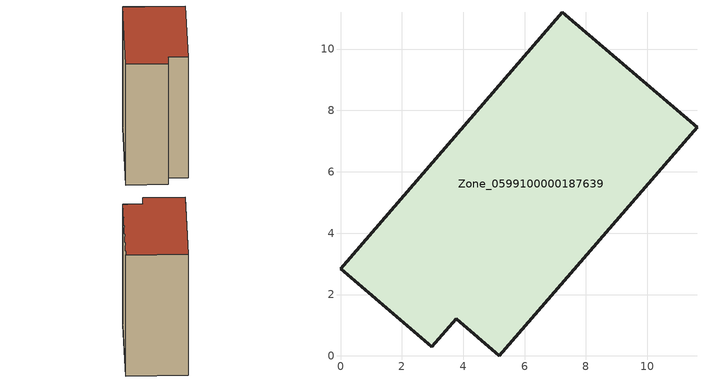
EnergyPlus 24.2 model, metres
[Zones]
Zone_0599100000187639
 floor ground (C_G): 3.77,1.21 2.98,0.3 0,2.84 7.23,11.21 11.62,7.46 5.18,0 z0
 wall outside (C_F): 7.23,11.21 0,2.84 2.98,0.3 3.77,1.21 5.18,0 11.62,7.46 7.23,11.21 z0:12.64
 roof outside (C_R): 5.18,0 11.62,7.46 7.23,11.21 0,2.84 2.98,0.3 3.77,1.21 z12.64
[BUILDING]
Pand.0599100000187639: North Axis=0; Terrain=City; Loads Convergence Tolerance Value=0.04; Temperature Convergence Tolerance Value=0.4; Solar Distribution=FullExterior; Maximum Number of Warmup Days=25; Minimum Number of Warmup Days=1
[Site:Location]
Rotterdam.The.Hague.AP_ZH_NLD Design_Conditions: Latitude=51.96; Longitude=4.45; Time Zone=1; Elevation=-4.5
[SITE:GROUNDTEMPERATURE:BUILDINGSURFACE]
18, 18, 18, 18, 18, 18, 18, 18, 18, 18, 18, 18
[MATERIAL] Thermal Absorptance=0.9; Solar Absorptance=0.7; Visible Absorptance=0.7
Name | Roughness | Thickness | Conductivity | Density | Specific Heat
G.TI.1946 | MediumSmooth | 0.15 | 1 | 540 | 1210
F.TI.1946 | Rough | 0.3 | 0.857143 | 1920 | 840
R.TI.1946 | MediumRough | 0.2 | 0.1 | 1500 | 1000
[CONSTRUCTION]
C_G: G.TI.1946
C_F: F.TI.1946
C_R: R.TI.1946
[ZONE]
Zone_0599100000187639: Type=1; Multiplier=1; Ceiling Height=Autocalculate; Volume=Autocalculate; Floor Area=autocalculate; Part of Total Floor Area=Yes
[ZONEINFILTRATION:DESIGNFLOWRATE]
Infil_Zone_0599100000187639: Zone or ZoneList or Space or SpaceList=Zone_0599100000187639; Schedule=AlwaysOn; Design Flow Rate Calculation Method=Flow/Area; Flow Rate per Floor Area=0.003; Constant Term Coefficient=1; Temperature Term Coefficient=0; Velocity Term Coefficient=0; Velocity Squared Term Coefficient=0
[HVACTEMPLATE:ZONE:IDEALLOADSAIRSYSTEM]
Zone_0599100000187639: Maximum Heating Supply Air Temperature=50; Minimum Cooling Supply Air Temperature=13; Maximum Heating Supply Air Humidity Ratio=0.0156; Minimum Cooling Supply Air Humidity Ratio=0.0077; Heating Limit=NoLimit; Cooling Limit=NoLimit; Dehumidification Control Type=ConstantSensibleHeatRatio; Cooling Sensible Heat Ratio=0.7; Dehumidification Setpoint=60; Humidification Control Type=None; Humidification Setpoint=30; Outdoor Air Method=None; Outdoor Air Flow Rate per Person=0.00944; Outdoor Air Flow Rate per Zone Floor Area=0; Outdoor Air Flow Rate per Zone=0; Demand Controlled Ventilation Type=None; Outdoor Air Economizer Type=NoEconomizer; Heat Recovery Type=None; Sensible Heat Recovery Effectiveness=0.7; Latent Heat Recovery Effectiveness=0.65
[ZONECONTROL:THERMOSTAT]
ThermostatControl_Zone_0599100000187639: Zone or ZoneList=Zone_0599100000187639; Control Type Schedule=DualSetpointControlType; Control 1=Thermostat_Zone_0599100000187639; Temperature Difference Between Cutout And Setpoint=0
[THERMOSTATSETPOINT:DUALSETPOINT]
Thermostat_Zone_0599100000187639: Heating Setpoint Temperature Schedule=HeatingSetpoint_Zone_0599100000187639; Cooling Setpoint Temperature Schedule=CoolingSetpoint_Zone_0599100000187639
[SCHEDULE:COMPACT]
HeatingSetpoint_Zone_0599100000187639: Through: 12/31, For: AllDays, Until: 24:00, 21
CoolingSetpoint_Zone_0599100000187639: Through: 12/31, For: AllDays, Until: 24:00, 24
DualSetpointControlType: Through: 12/31, For: AllDays, Until: 24:00, 4
AlwaysOn: Through: 12/31, For: AllDays, Until: 24:00, 1
